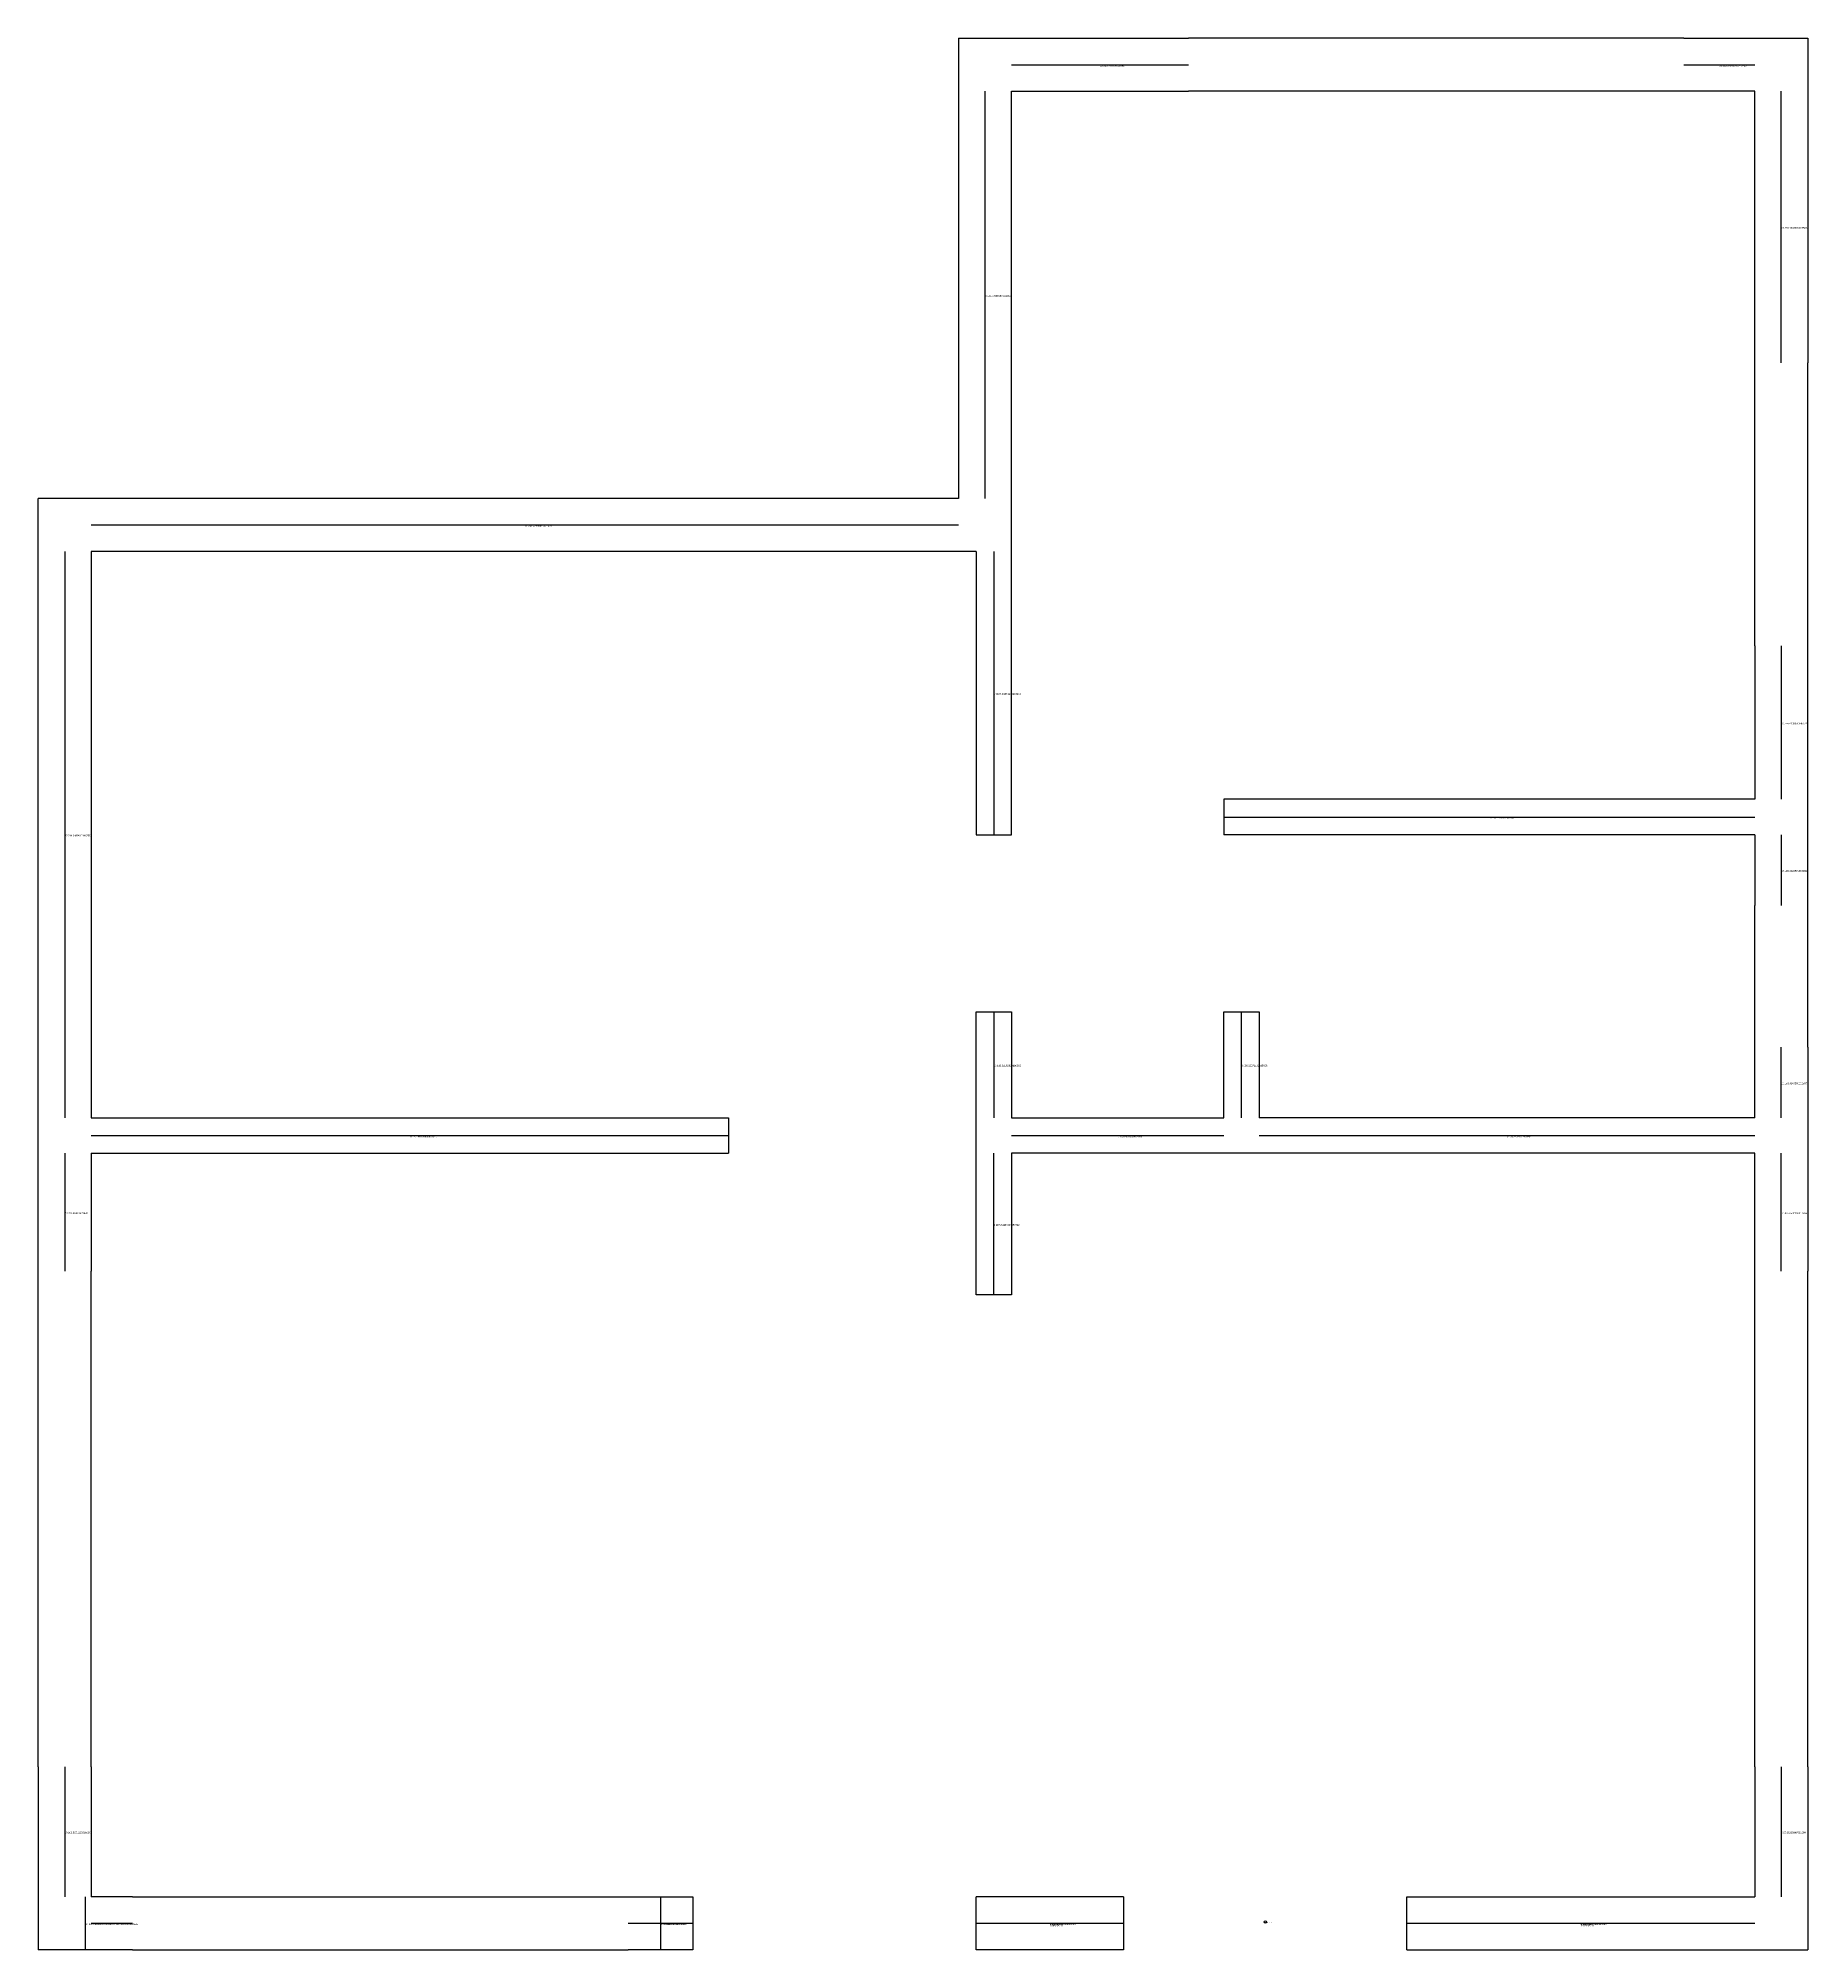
# Model space of a CAD drawing. Header units: metres. Extents: x 335 to 635, y 402 to 726.
import ezdxf

# ---------------------------------------------------------------- set-up
doc = ezdxf.new("R2010")
doc.units = ezdxf.units.M

msp = doc.modelspace()

# ---------------------------------------------------------------- linework, layer by layer
at = {"layer": 'centrelines'}
for p, q in [((500, 721.5), (530, 721.5)), ((614, 721.5), (626, 721.5)), ((495.5, 717), (495.5, 648)), ((630.5, 671), (630.5, 717)), ((344, 643.5), (491, 643.5)), ((339.5, 639), (339.5, 543)), ((497, 639), (497, 591)), ((630.5, 623), (630.5, 597)), ((536, 594), (626, 594)), ((630.5, 591), (630.5, 579)), ((497, 561), (497, 543)), ((539, 543), (539, 561)), ((630.5, 543), (630.5, 555)), ((344, 540), (452, 540)), ((500, 540), (536, 540)), ((542, 540), (626, 540)), ((339.5, 537), (339.5, 517)), ((497, 513), (497, 537)), ((630.5, 517), (630.5, 537)), ((339.5, 433), (339.5, 411)), ((630.5, 433), (630.5, 411)), ((343, 402), (343, 411)), ((440.5, 411), (440.5, 402)), ((344, 406.5), (351, 406.5)), ((435, 406.5), (446, 406.5)), ((494, 406.5), (519, 406.5)), ((567, 406.5), (626, 406.5))]:
    msp.add_line(p, q, dxfattribs=at)
at = {"layer": 'entity_location'}
msp.add_circle((543.04, 406.73), 0.2, dxfattribs=at)
at = {"layer": 'wall'}
for p, q in [((491, 726), (491, 648)), ((491, 726), (530, 726)), ((614, 726), (530, 726)), ((614, 726), (635, 726)), ((635, 726), (635, 671)), ((500, 591), (500, 717)), ((500, 717), (530, 717)), ((614, 717), (530, 717)), ((626, 717), (614, 717)), ((626, 671), (626, 717)), ((626, 623), (626, 671)), ((635, 623), (635, 671)), ((491, 648), (335, 648)), ((335, 517), (335, 648)), ((494, 639), (344, 639)), ((344, 639), (344, 543)), ((494, 639), (494, 591)), ((626, 623), (626, 597)), ((635, 579), (635, 623)), ((626, 597), (536, 597)), ((536, 597), (536, 591)), ((494, 591), (500, 591)), ((626, 591), (536, 591)), ((626, 591), (626, 579)), ((626, 555), (626, 579)), ((635, 555), (635, 579)), ((494, 537), (494, 561)), ((494, 561), (500, 561)), ((500, 561), (500, 543)), ((536, 543), (536, 561)), ((536, 561), (542, 561)), ((542, 561), (542, 543)), ((626, 543), (626, 555)), ((635, 555), (635, 517)), ((344, 543), (452, 543)), ((452, 543), (452, 537)), ((500, 543), (536, 543)), ((626, 543), (542, 543)), ((344, 537), (344, 517)), ((344, 537), (452, 537)), ((494, 513), (494, 537)), ((626, 537), (500, 537)), ((500, 537), (500, 513)), ((626, 517), (626, 537)), ((335, 433), (335, 517)), ((344, 433), (344, 517)), ((626, 433), (626, 517)), ((635, 433), (635, 517)), ((500, 513), (494, 513)), ((335, 433), (335, 402)), ((344, 433), (344, 411)), ((626, 433), (626, 411)), ((635, 433), (635, 402)), ((351, 411), (344, 411)), ((351, 411), (435, 411)), ((435, 411), (446, 411)), ((446, 411), (446, 402)), ((519, 411), (494, 411)), ((494, 402), (494, 411)), ((519, 411), (519, 402)), ((567, 402), (567, 411)), ((567, 411), (626, 411)), ((351, 402), (335, 402)), ((351, 402), (435, 402)), ((446, 402), (435, 402)), ((519, 402), (494, 402)), ((567, 402), (635, 402))]:
    msp.add_line(p, q, dxfattribs=at)

# ---------------------------------------------------------------- texts
at = {"layer": 'centrelines', "char_height": 0.3, "attachment_point": 1}
for s, insert in [('25 315.043854220392', (515, 721.5)), ('26 322.67248147746716', (620, 721.5)), ('24 278.36933094976814', (630.5, 694)), ('23 245.91319833648146', (495.5, 682.5)), ('21 242.42569477071416', (417.5, 643.5)), ('14 189.93871108194213', (497, 615)), ('19 209.4109970645372', (630.5, 610)), ('13 187.27377514768872', (581, 594)), ('22 244.94896129462595', (339.5, 591)), ('16 193.20225098649036', (630.5, 585)), ('10 143.84168920480383', (497, 552)), ('8 136.33371433245986', (539, 552)), ('12 161.92405002226576', (630.5, 549)), ('11 161.40195895823317', (398, 540)), ('7 133.4597039422086', (518, 540)), ('6 133.2737751476887', (584, 540)), ('20 231.49461620443', (339.5, 527)), ('5 115.81884580857322', (497, 525)), ('9 140.74502359917886', (630.5, 527)), ('18 203.58712385690393', (339.5, 422)), ('2 87.56209988701399', (630.5, 422)), ('17 200.04226059055486', (343, 406.5)), ('15 192.0423938363985', (347.5, 406.5)), ('4 102.54226059055486', (440.5, 406.5)), ('3 97.04252427780803', (440.5, 406.5)), ('1 24.043324894613693', (506.5, 406.5)), ('0 23.958807468125038', (596.5, 406.5))]:
    msp.add_mtext(s, dxfattribs=dict(at, insert=insert))
at = {"layer": 'chosen_line', "color": 3, "char_height": 0.5, "attachment_point": 1}
for insert in [(506.5, 406.5), (596.5, 406.5)]:
    msp.add_mtext('chosen', dxfattribs=dict(at, insert=insert))
at = {"layer": 'debug', "insert": (543.04, 406.73), "char_height": 0.2, "attachment_point": 1}
msp.add_mtext('543, 406', dxfattribs=at)

doc.saveas('drawing.dxf')
